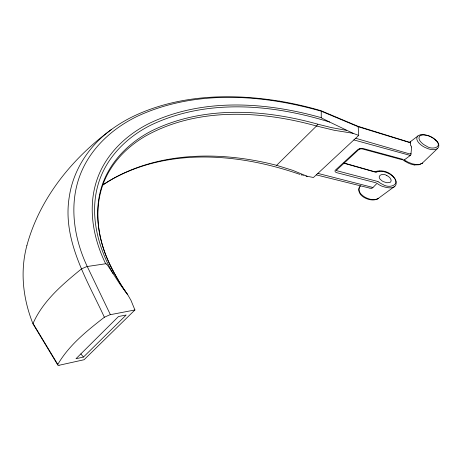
<?xml version="1.0" encoding="UTF-8"?>
<svg xmlns="http://www.w3.org/2000/svg" width="462" height="462" viewBox="0 0 462 462"><rect width="100%" height="100%" fill="white"/><g stroke="black" fill="none" stroke-linecap="round" stroke-linejoin="round"><path stroke-width="0.69" d="M110.383 314.662L88.652 269.41C74.099 240.153 68.197 204.822 80.607 173.758C90.974 147.736 112.953 127.922 137.878 116.031C195.241 89.634 261.896 94.219 321.257 111.203L321.234 117.671C265.558 101.917 202.858 97.73 149.399 123.325C126.501 134.69 106.572 153.54 97.638 177.876C87.301 205.983 92.729 237.451 105.671 263.756L86.844 266.562L81.491 268.884C62.722 284.251 43.012 300.756 33.039 323.464L57.79 364.449C69.029 345.079 86.977 330.809 104.377 317.244L109.864 314.778L134.916 309.967L130.994 300.392L127.841 294.912M410.302 143.399L410.302 143.48A9.806 7.126 -17.5 0 0 410.689 145.218L410.874 145.692M26.9 245.484C39.761 198.106 72.372 158.125 111.504 129.464C89.599 145.276 73.423 169.375 69.364 196.298C61.885 239.922 86.914 279.464 104.377 317.244M403.776 160.464L403.886 160.291A4.891 3.557 -17.5 0 1 404.308 159.904M321.257 111.198L358.177 126.738L358.72 135.418L353.026 133.287L334.326 130.301L316.499 126.01C260.626 110.47 196.575 107.011 144.6 136.59A92.81 67.435 -17.5 0 0 119.265 157.369L116.903 160.175A96.09 69.82 -17.5 0 0 110.684 168.867C91.672 198.308 95.524 237.277 111.261 267.192M410.649 141.898L410.62 141.967A5.146 3.736 -17.5 0 0 410.314 143.208M410.614 141.978L410.62 141.967A1.738 1.259 -17.5 0 1 408.472 142.186L358.177 126.738M360.603 185.857C356.895 188.531 359.684 193.526 362.624 195.547A25.514 18.538 -17.5 0 0 365.892 197.661C369.49 199.405 374.006 200.635 377.789 198.752M437.733 148.337C440.194 145.963 438.247 142.186 436.122 140.344M372.464 187.895A1.629 1.184 -17.5 0 0 372.909 187.56L377.032 183.339A29.978 21.783 -17.5 0 0 381.56 186.03C405.266 194.635 396.789 170.039 379.735 170.9M359.834 186.625C354.885 195.253 369.883 202.443 377.073 199.134M102.882 184.887C153.603 151.149 219.335 150.456 276.611 165.332L316.499 126.01A8.974 6.52 -17.5 0 0 317.868 124.197M83.437 357.068L126.178 315.02L118.515 316.51L76.005 358.714L83.437 357.068L80.867 353.886M134.916 309.967L84.067 359.736L59.292 365.223M422.418 163.046L422.135 163.294L437.67 148.394C433.587 151.207 428.141 148.989 424.156 147.014A30.821 22.395 -17.5 0 1 420.426 144.45C418.156 142.614 414.986 138.577 417.896 135.978L410.135 141.926M358.72 135.418L313.455 177.5L306.953 176.236M358.876 149.469L336.14 170.542L377.789 181.485M410.556 155.18A2.183 1.588 -17.5 0 1 410.094 155.625L404.377 159.84A33.114 24.059 -17.5 0 0 408.622 162.393L412.653 163.906L416.435 164.57L419.75 164.362L422.135 163.294L418.982 164.761L414.68 164.928M378.205 198.475L394.415 186.573M377.922 198.666L378.182 198.487L377.223 199.064M376.646 171.985C380.434 170.38 384.765 171.621 388.311 173.302A26.935 19.566 -17.5 0 1 392.613 176.207C401.928 184.263 389.801 189.177 382.865 184.488A27.062 19.664 -17.5 0 1 378.794 182.068M411.59 147.644L411.578 147.892A5.319 3.863 -17.5 0 1 411.492 148.429L411.001 153.523L409.534 153.886L355.653 138.271M420.998 134.719L423.123 134.586A12.122 8.807 -17.5 0 1 424.168 134.661L428.886 135.822A28.217 20.501 -17.5 0 1 436.111 140.356M360.516 148.885L360.932 148.851A5.203 3.783 -17.5 0 1 362.739 149.041L402.535 159.858M375.797 172.153L375.363 172.124M370.039 188.173L370.709 188.219A2.98 2.166 -17.5 0 0 371.615 188.184M279.239 101.12C230.983 93.266 179.366 94.756 134.454 115.8A112.081 81.433 -17.5 0 0 111.486 129.447M306.606 176.166L305.919 176.022M426.409 135.256L422.973 134.916L420.339 135.597A2.703 1.964 -17.5 0 0 419.329 136.533C417.879 139.385 420.876 142.261 422.903 143.907A27.812 20.213 -17.5 0 0 426.426 146.09C431.808 150.364 443.751 147.303 435.585 140.078M375.069 172.066L343.861 163.196M316.274 174.879L369.918 188.161M303.967 175.566L303.511 175.45M317.873 173.389L372.066 187.249A2.622 1.906 -17.5 0 1 372.903 187.56M376.264 182.877L337.098 172.765C335.926 172.644 334.101 171.281 335.389 170.132L357.986 149.451L359.661 148.625L361.711 148.383A6.999 5.088 -17.5 0 1 363.271 148.556L403.447 159.482M276.611 165.332L292.683 170.322L307.184 176.282M353.875 139.922L409.361 155.174A3.425 2.489 -17.5 0 1 410.089 155.63M302.483 175.179L301.75 174.971M344.051 163.022L374.636 171.725M301.576 174.919L301.126 174.786M353.026 133.287L329.689 122.072C272.158 104.123 206.52 98.418 150.751 125.179C126.981 137.029 106.56 157.236 98.568 183.004C89.108 213.56 97.546 246.679 113.15 273.683L119.67 283.772L127.749 294.779L126.952 293.693M299.89 174.388C240.217 153.644 170.622 147.424 113.34 178.523A104.672 76.051 -17.5 0 0 102.824 185.031M386.861 175.589C382.692 172.482 375.485 175.987 381.462 180.411A15.269 11.094 -17.5 0 0 383.402 181.653L386.971 182.779L390.246 182.276A2.021 1.473 -17.5 0 0 390.777 181.82L391.193 180.099L389.957 177.847A14.645 10.638 -17.5 0 0 386.856 175.595M329.689 122.072L321.488 117.972A1.398 1.011 -17.5 0 1 321.217 117.7M378.008 181.583L378.609 181.936M346.413 130.353L331.393 127.593L317.879 124.203C264.039 109.13 203.326 105.428 151.917 130.734C129.966 141.932 110.995 160.349 102.633 183.888C92.983 210.995 98.319 241.17 110.822 266.424L111.544 267.764M405.422 161.596L403.782 160.476M127.038 293.78L126.236 292.671M126.68 293.26L124.613 290.292M125.67 291.845L124.965 290.812M124.474 290.084L124.902 290.662M124.549 290.142L122.621 287.266M124.266 289.772L123.677 288.889M123.302 288.317L123.504 288.629M123.233 288.207L122.961 287.791M122.817 287.514L122.078 286.428M122.476 286.989L120.224 283.466M121.812 286.007L121.009 284.742M120.796 284.332L119.698 282.617M120.132 283.258L116.176 276.594M113.15 273.683L107.38 264.957A17.735 12.89 -17.5 0 0 107.109 264.657L106.889 264.437A7.011 5.094 -17.5 0 0 106.474 264.073M57.75 364.94L33.062 323.983M119.184 281.762L118.67 280.908M118.509 280.555L115.205 274.85M115.991 276.184L114.726 273.972M115.073 274.52L113.08 270.888M114.489 273.533L114.016 272.655M113.871 272.285L112.624 269.999M112.982 270.593L111.267 267.325M112.393 269.554L111.712 268.22M411.399 146.685L411.573 147.372M33.027 323.914C25.185 304.377 21.443 282.952 23.799 261.948A177.477 128.95 -17.5 0 1 26.888 245.484M411.001 153.523L411.007 153.557A4.441 3.228 -17.5 0 1 410.949 154.389M376.588 172.014A1.271 0.924 -17.5 0 1 376.074 172.135M105.706 263.692A1.958 1.426 -17.5 0 1 106.439 264.097M372.332 187.965A1.969 1.432 -17.5 0 1 371.766 188.155M411.296 146.489A16.655 12.104 -17.5 0 1 410.949 145.848M410.897 154.522A2.766 2.01 -17.5 0 1 410.649 155.053M417.873 135.955A5.244 3.811 -17.5 0 1 420.998 134.748M426.42 135.233A24.954 18.133 -17.5 0 1 435.47 140.153M375.179 171.743A7.883 5.729 -17.5 0 1 379.66 170.963M414.581 165.021A25.745 18.705 -17.5 0 1 405.532 161.504M360.377 148.908A3.488 2.535 -17.5 0 0 359.852 149.012L359.811 149.024A2.529 1.836 -17.5 0 0 359.575 149.099M358.864 149.463A1.669 1.213 -17.5 0 1 359.575 149.111M409.713 142.077A1.582 1.149 -17.5 0 1 408.737 142.059L357.9 126.253L321.055 110.736A352.344 256.006 -17.5 0 0 279.256 101.086M59.13 365.234A3.182 2.31 -17.5 0 1 58.385 365.234M58.218 365.182A0.884 0.641 -17.5 0 1 57.808 365.02"/></g></svg>
